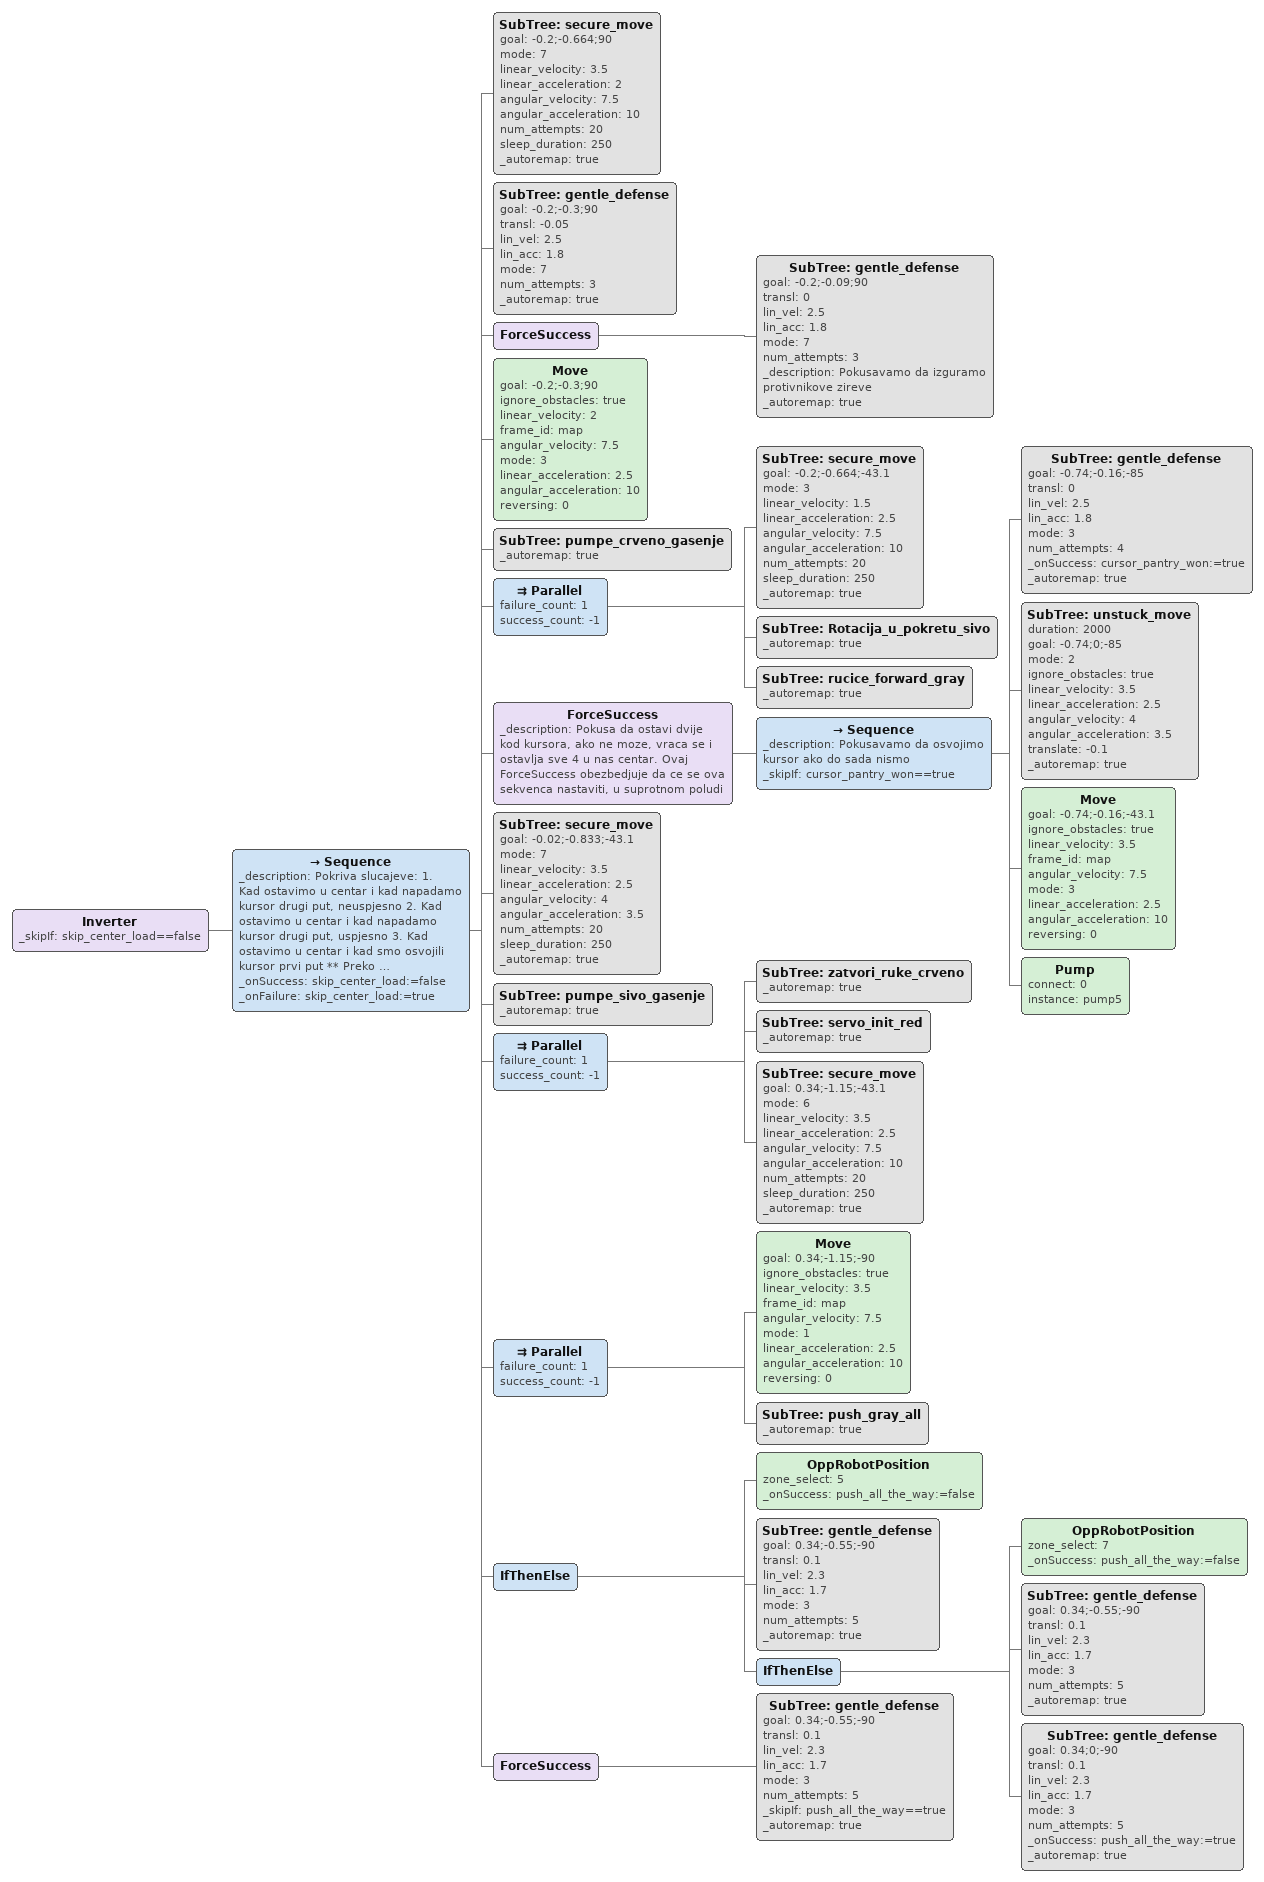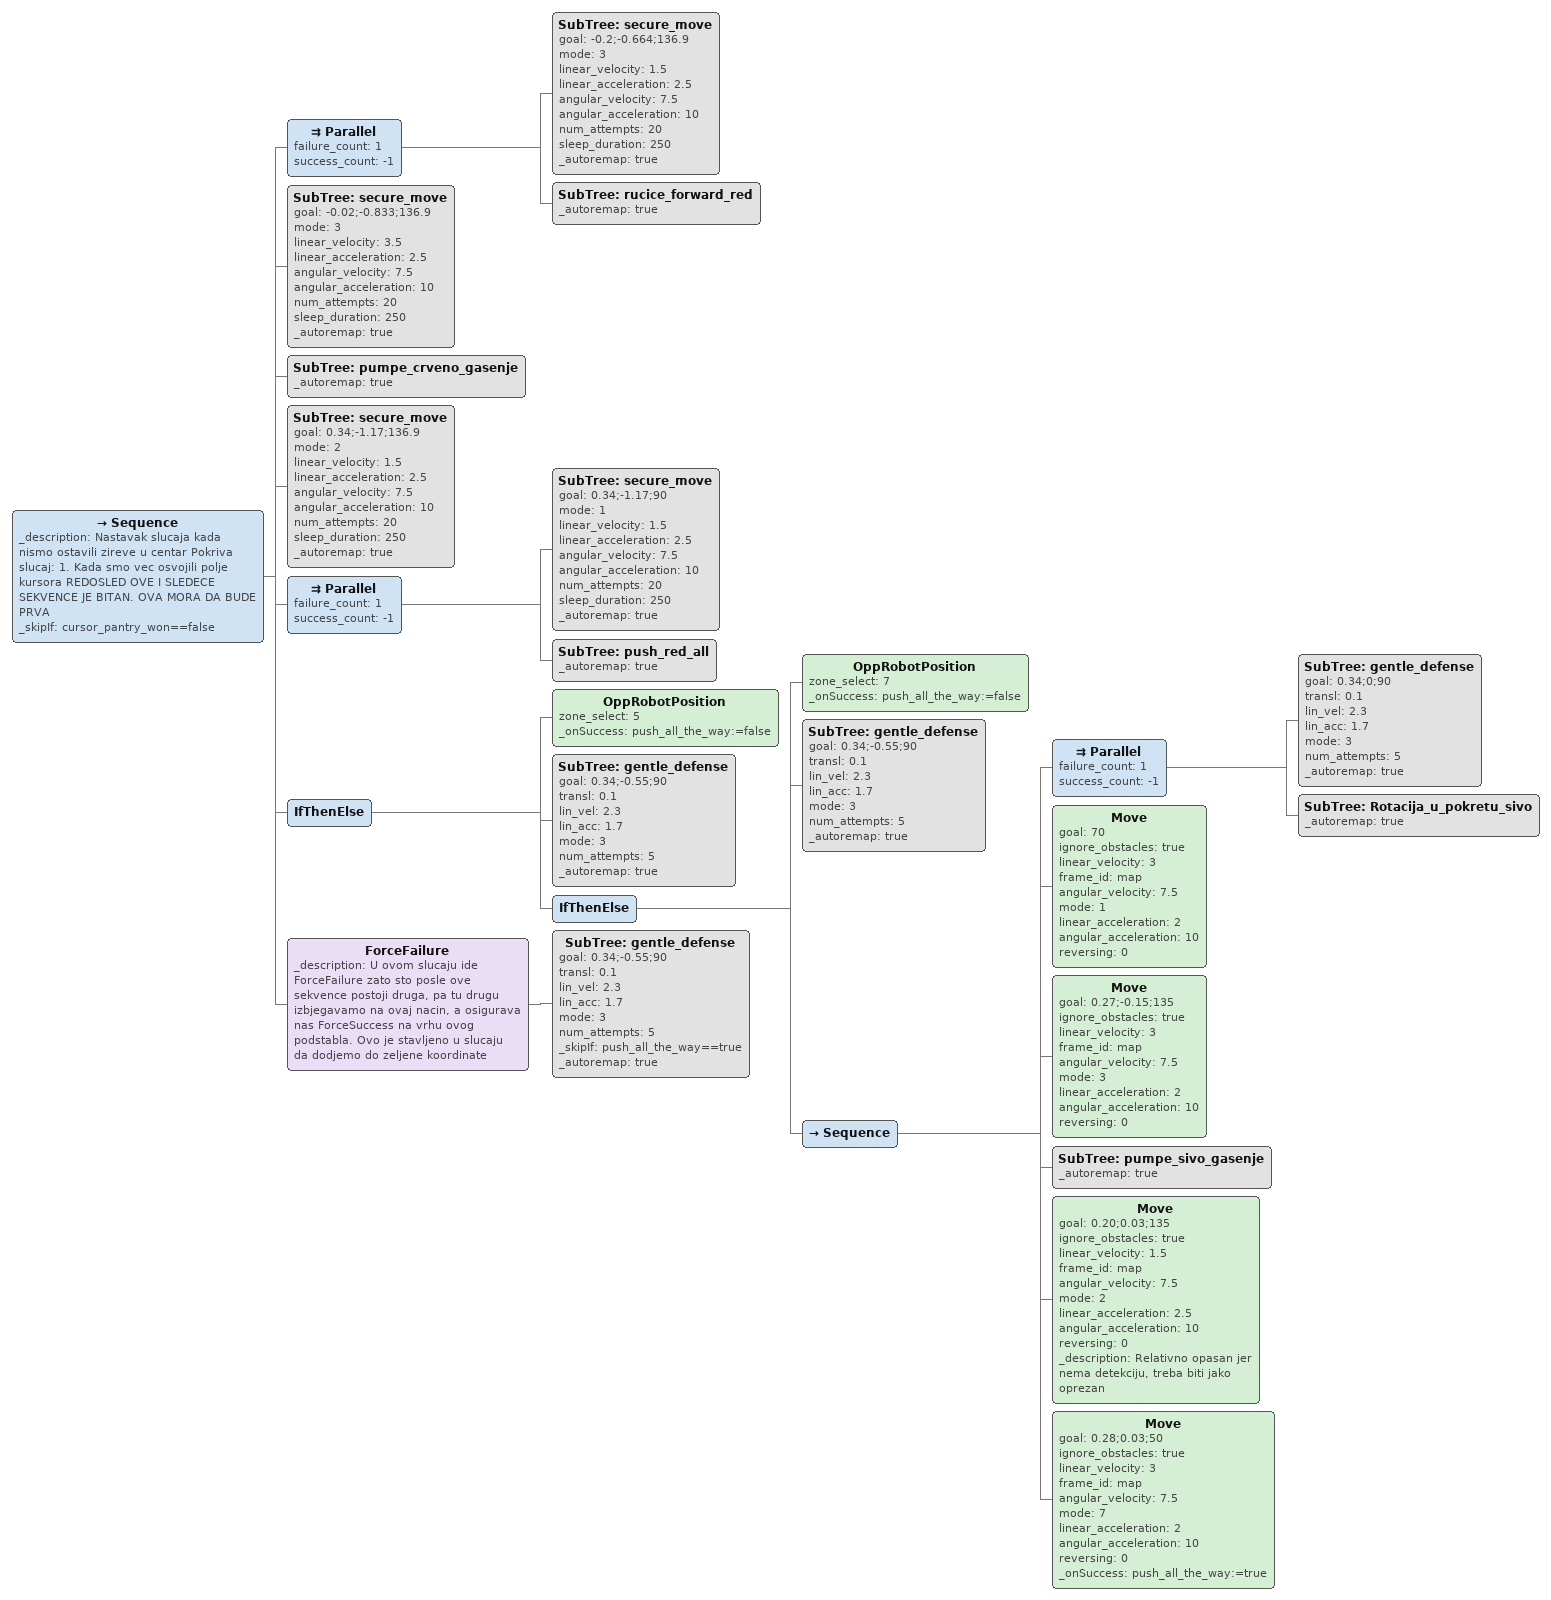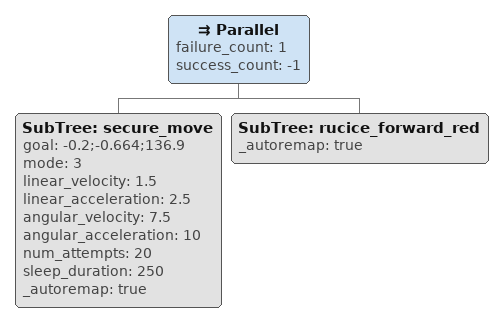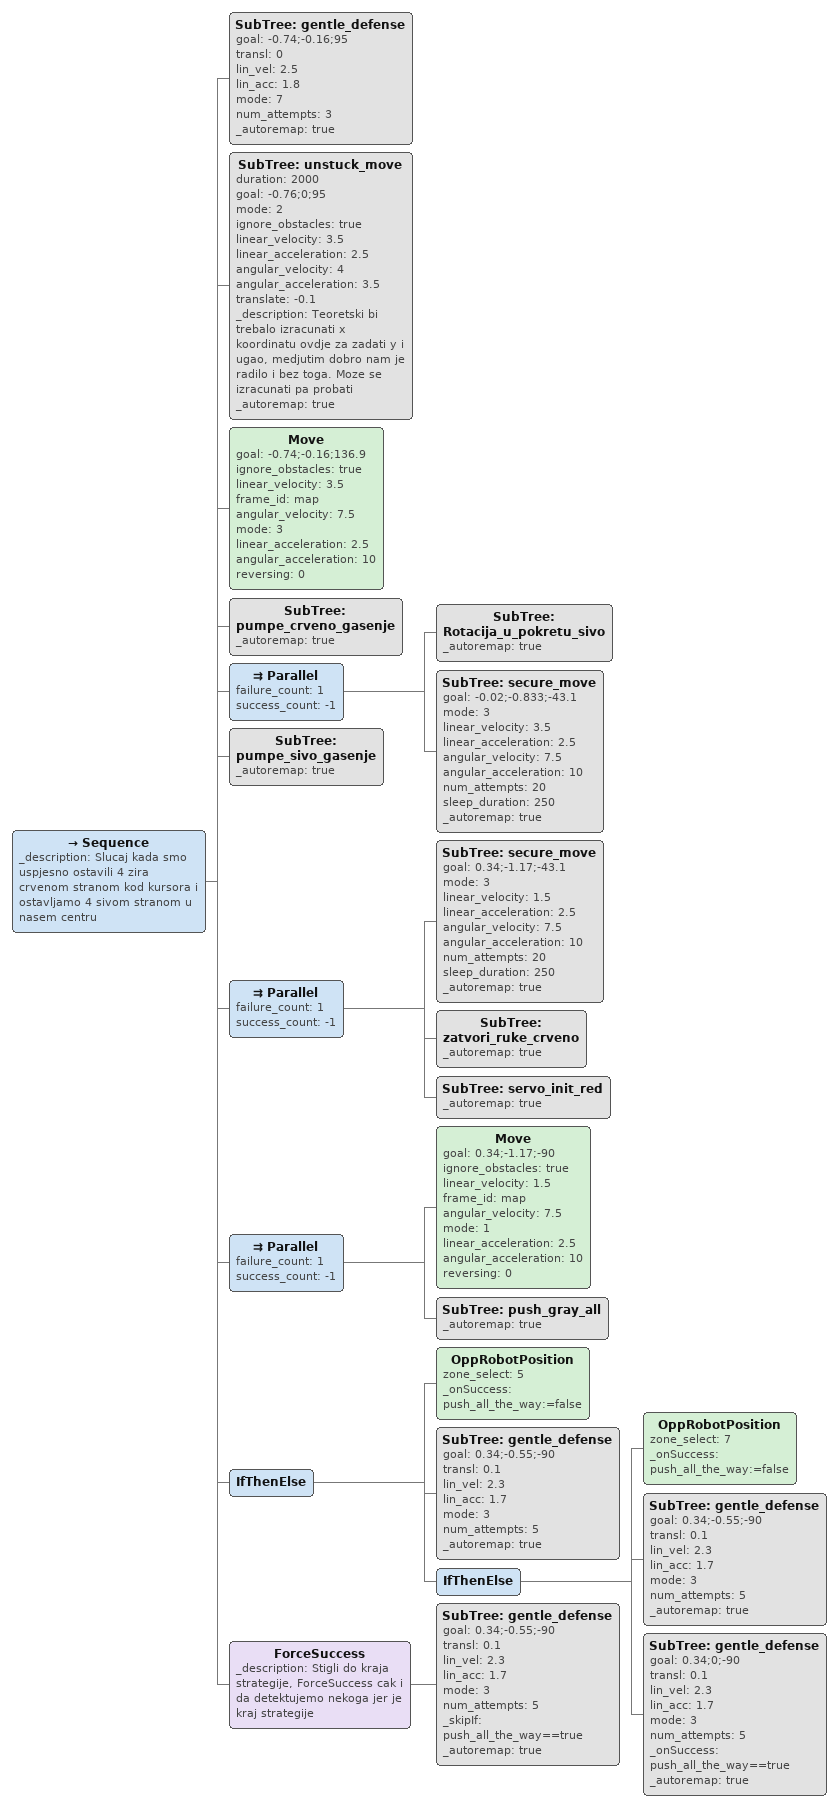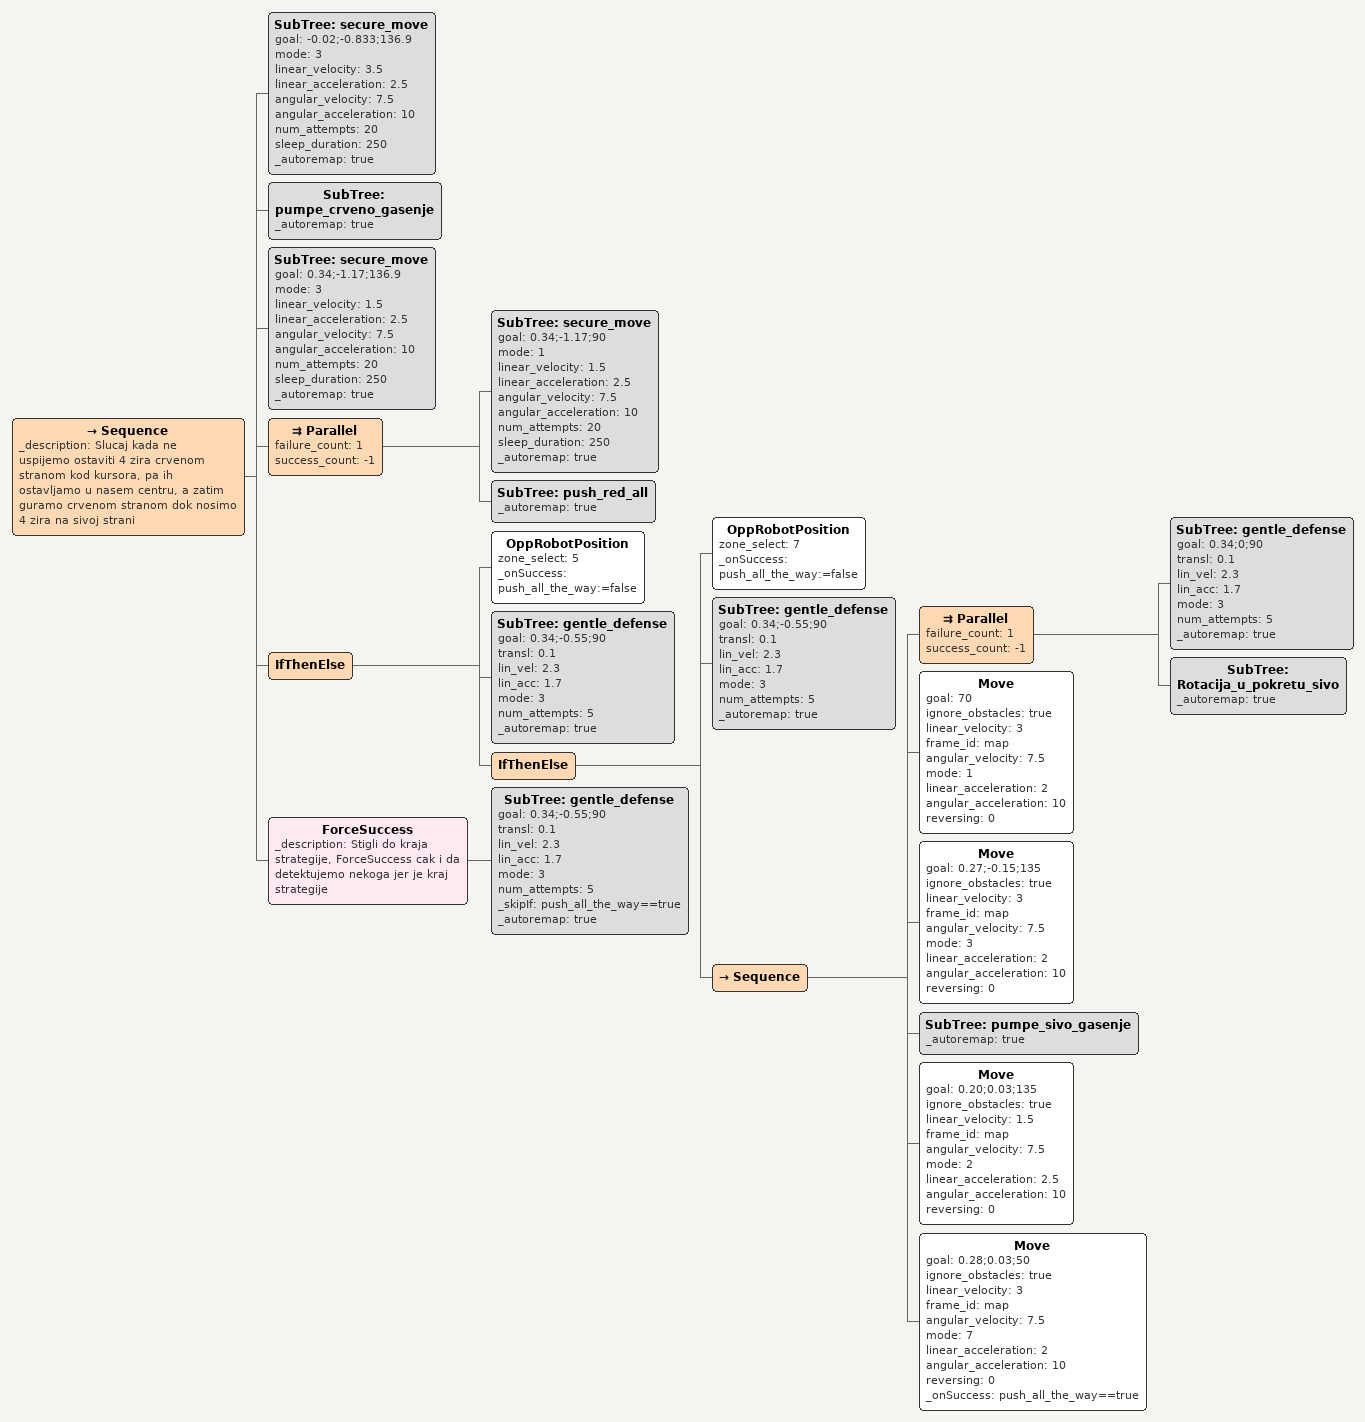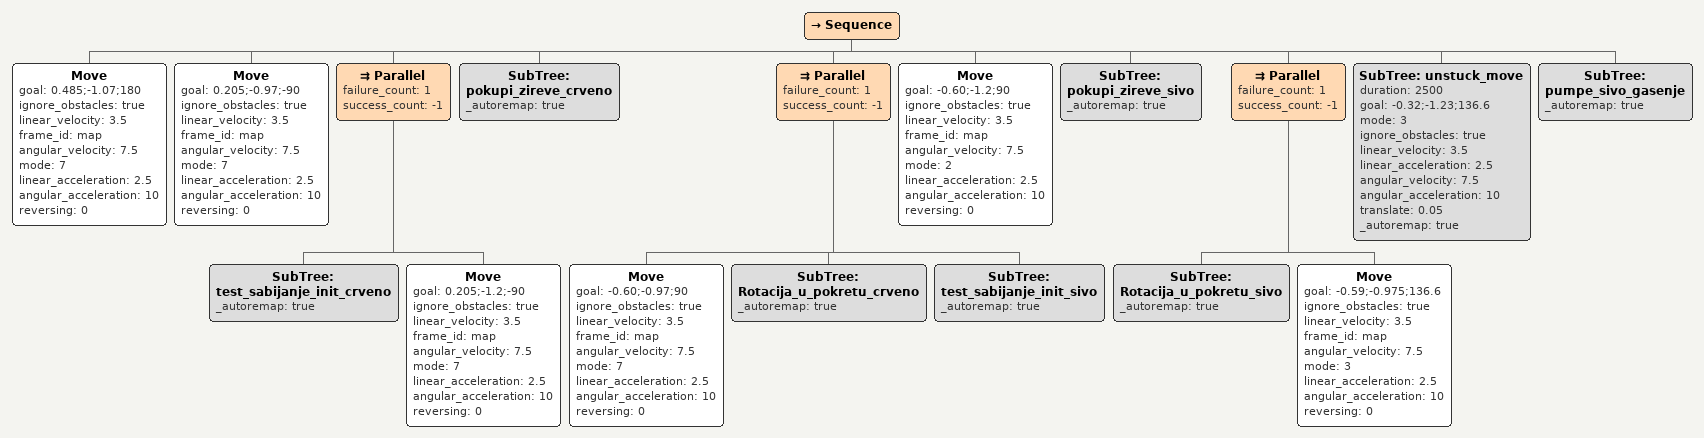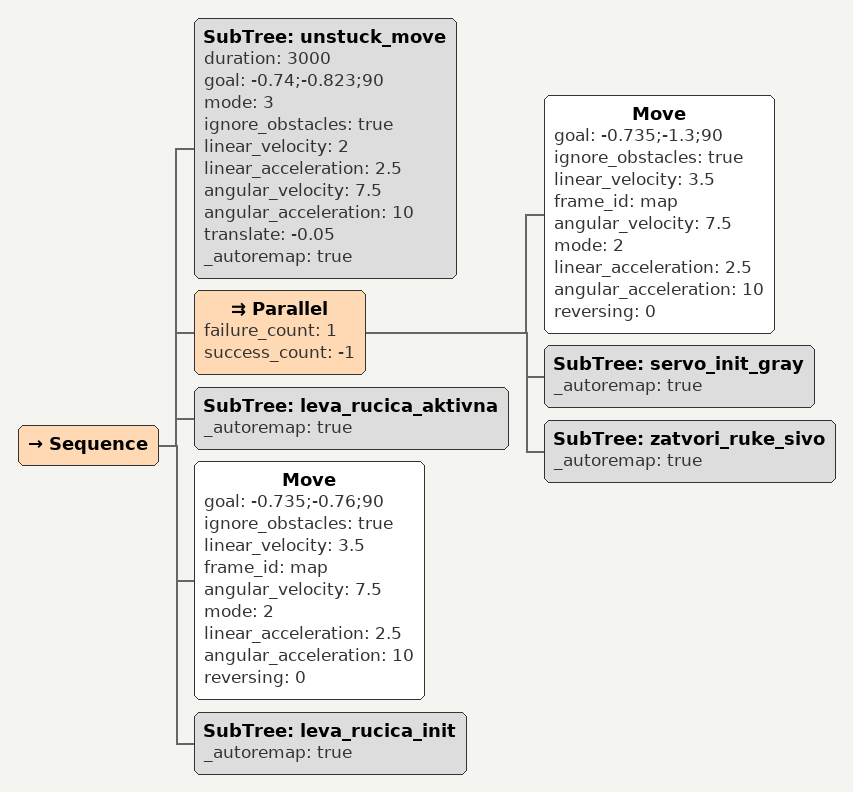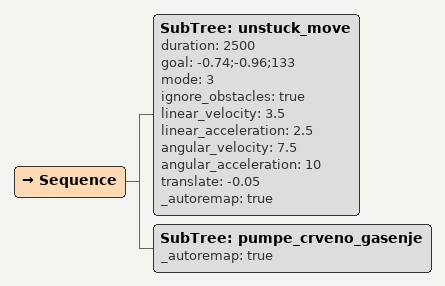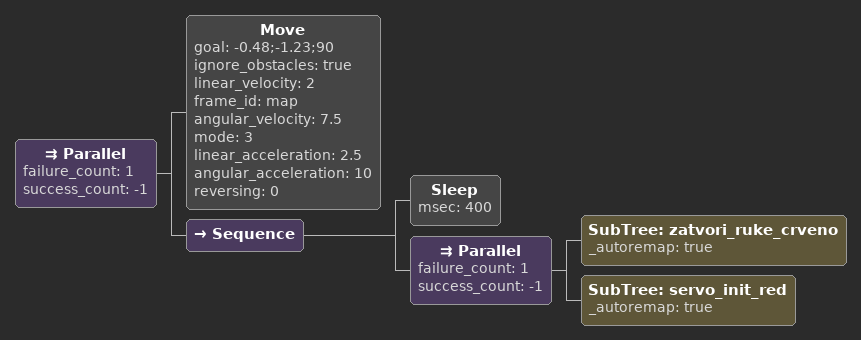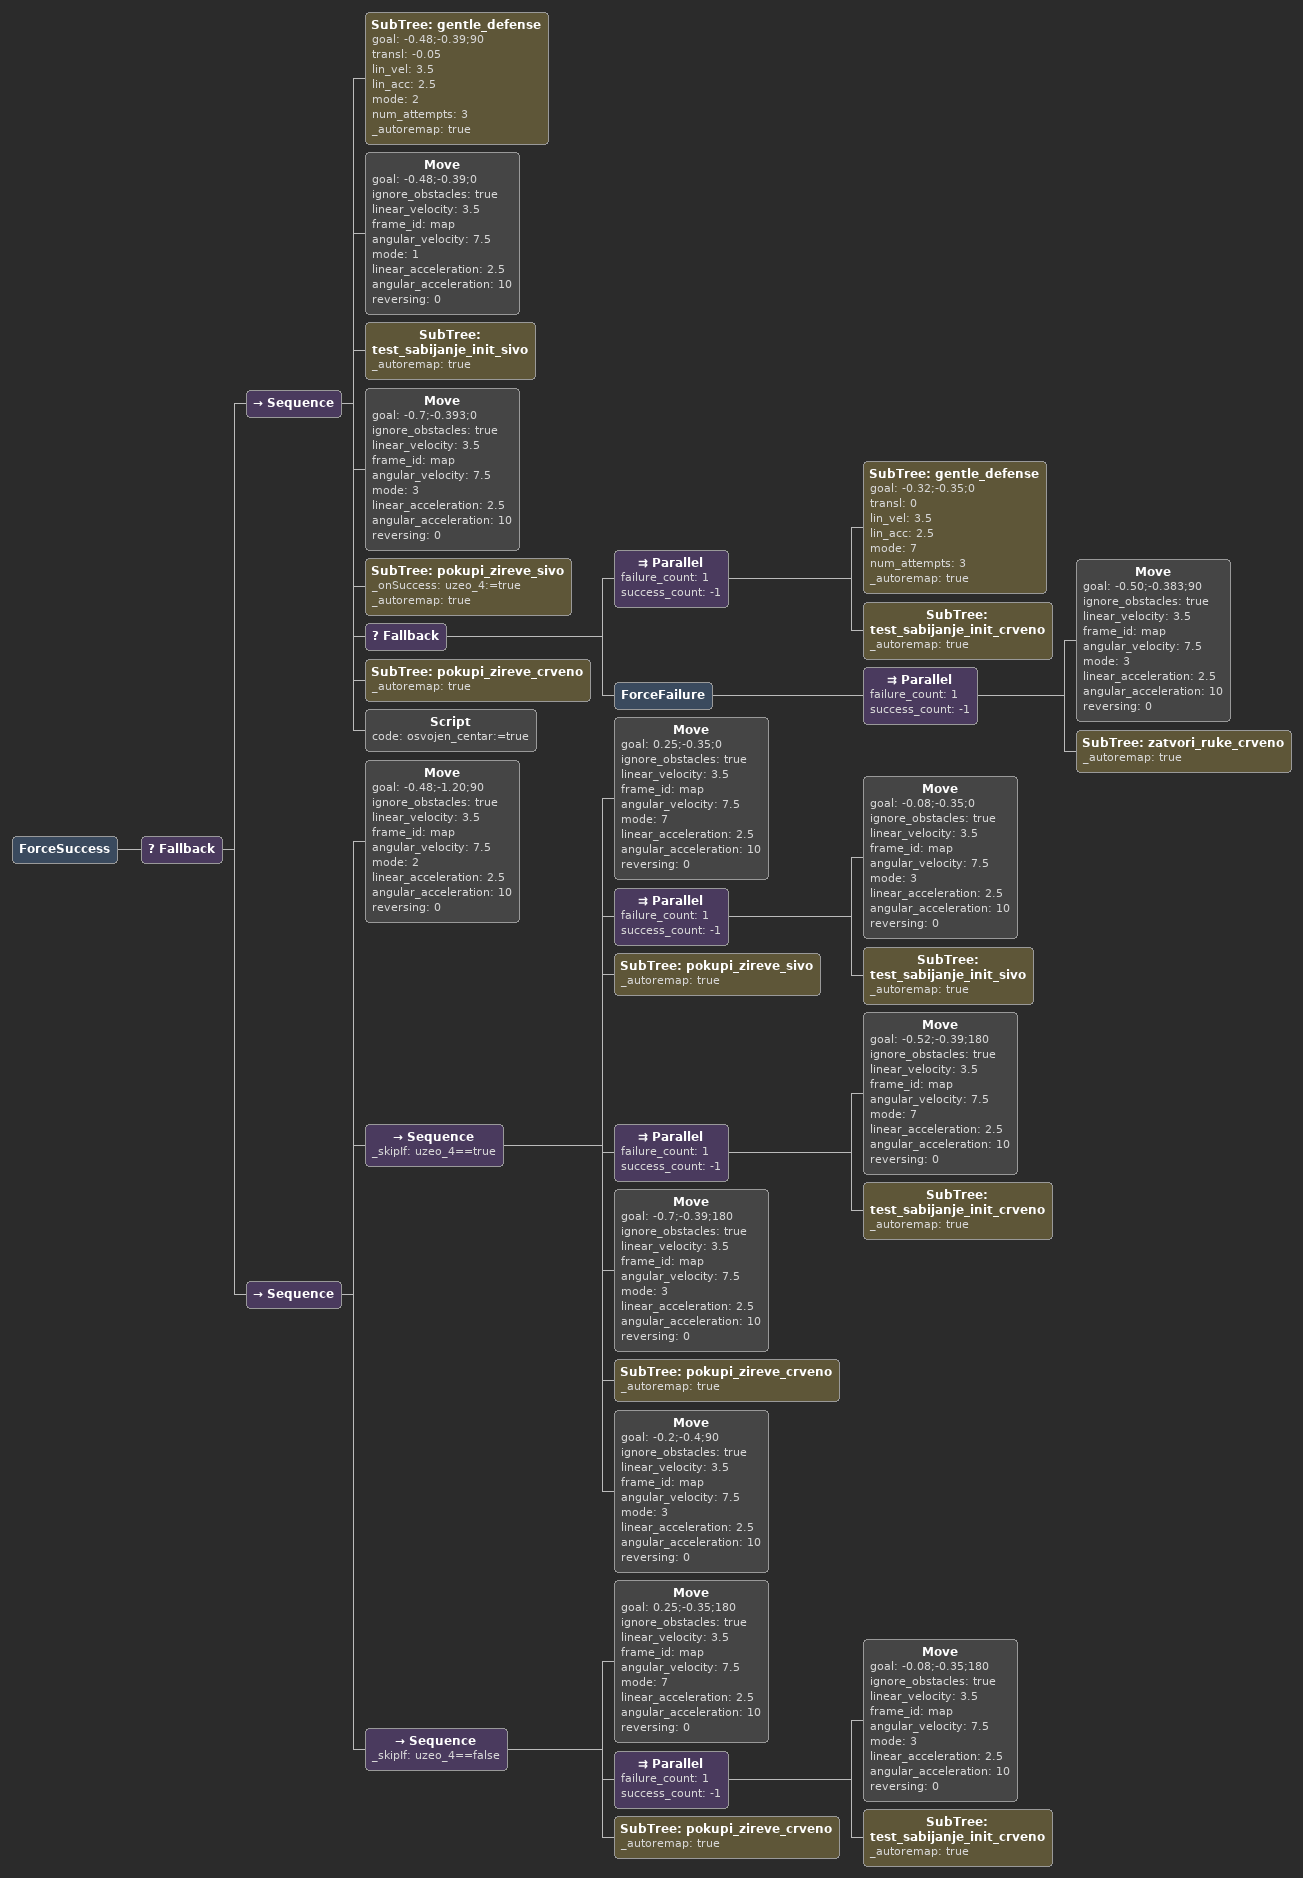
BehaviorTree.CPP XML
<Inverter _skipIf="skip_center_load==false">
            <Sequence _description="Pokriva slucajeve:
1. Kad ostavimo u centar i kad napadamo kursor drugi put, neuspjesno
2. Kad ostavimo u centar i kad napadamo kursor drugi put, uspjesno
3. Kad ostavimo u centar i kad smo osvojili kursor prvi put
** Preko gentle_defence se prebacujemo na slucajeve kad nismo ostavili u centar" _onSuccess="skip_center_load:=false" _onFailure="skip_center_load:=true">
              <SubTree ID="secure_move" goal="-0.2;-0.664;90" mode="7" linear_velocity="3.5" linear_acceleration="2" angular_velocity="7.5" angular_acceleration="10" num_attempts="20" sleep_duration="250" _autoremap="true"/>
              <SubTree ID="gentle_defense" goal="-0.2;-0.3;90" transl="-0.05" lin_vel="2.5" lin_acc="1.8" mode="7" num_attempts="3" _autoremap="true"/>
              <ForceSuccess>
                <SubTree ID="gentle_defense" goal="-0.2;-0.09;90" transl="0" lin_vel="2.5" lin_acc="1.8" mode="7" num_attempts="3" _description="Pokusavamo da izguramo protivnikove zireve" _autoremap="true"/>
              </ForceSuccess>
              <Move goal="-0.2;-0.3;90" ignore_obstacles="true" linear_velocity="2" frame_id="map" angular_velocity="7.5" mode="3" linear_acceleration="2.5" angular_acceleration="10" reversing="0"/>
              <SubTree ID="pumpe_crveno_gasenje" _autoremap="true"/>
              <Parallel failure_count="1" success_count="-1">
                <SubTree ID="secure_move" goal="-0.2;-0.664;-43.1" mode="3" linear_velocity="1.5" linear_acceleration="2.5" angular_velocity="7.5" angular_acceleration="10" num_attempts="20" sleep_duration="250" _autoremap="true"/>
                <SubTree ID="Rotacija_u_pokretu_sivo" _autoremap="true"/>
                <SubTree ID="rucice_forward_gray" _autoremap="true"/>
              </Parallel>
              <ForceSuccess _description="Pokusa da ostavi dvije kod kursora, ako ne moze, vraca se i ostavlja sve 4 u nas centar. Ovaj ForceSuccess obezbedjuje da ce se ova sekvenca nastaviti, u suprotnom poludi">
                <Sequence _description="Pokusavamo da osvojimo kursor ako do sada nismo" _skipIf="cursor_pantry_won==true">
                  <SubTree ID="gentle_defense" goal="-0.74;-0.16;-85" transl="0" lin_vel="2.5" lin_acc="1.8" mode="3" num_attempts="4" _onSuccess="cursor_pantry_won:=true" _autoremap="true"/>
                  <SubTree ID="unstuck_move" duration="2000" goal="-0.74;0;-85" mode="2" ignore_obstacles="true" linear_velocity="3.5" linear_acceleration="2.5" angular_velocity="4" angular_acceleration="3.5" translate="-0.1" _autoremap="true"/>
                  <Move goal="-0.74;-0.16;-43.1" ignore_obstacles="true" linear_velocity="3.5" frame_id="map" angular_velocity="7.5" mode="3" linear_acceleration="2.5" angular_acceleration="10" reversing="0"/>
                  <Pump connect="0" instance="pump5"/>
                </Sequence>
              </ForceSuccess>
              <SubTree ID="secure_move" goal="-0.02;-0.833;-43.1" mode="7" linear_velocity="3.5" linear_acceleration="2.5" angular_velocity="4" angular_acceleration="3.5" num_attempts="20" sleep_duration="250" _autoremap="true"/>
              <SubTree ID="pumpe_sivo_gasenje" _autoremap="true"/>
              <Parallel failure_count="1" success_count="-1">
                <SubTree ID="zatvori_ruke_crveno" _autoremap="true"/>
                <SubTree ID="servo_init_red" _autoremap="true"/>
                <SubTree ID="secure_move" goal="0.34;-1.15;-43.1" mode="6" linear_velocity="3.5" linear_acceleration="2.5" angular_velocity="7.5" angular_acceleration="10" num_attempts="20" sleep_duration="250" _autoremap="true"/>
              </Parallel>
              <Parallel failure_count="1" success_count="-1">
                <Move goal="0.34;-1.15;-90" ignore_obstacles="true" linear_velocity="3.5" frame_id="map" angular_velocity="7.5" mode="1" linear_acceleration="2.5" angular_acceleration="10" reversing="0"/>
                <SubTree ID="push_gray_all" _autoremap="true"/>
              </Parallel>
              <IfThenElse>
                <OppRobotPosition zone_select="5" _onSuccess="push_all_the_way:=false"/>
                <SubTree ID="gentle_defense" goal="0.34;-0.55;-90" transl="0.1" lin_vel="2.3" lin_acc="1.7" mode="3" num_attempts="5" _autoremap="true"/>
                <IfThenElse>
                  <OppRobotPosition zone_select="7" _onSuccess="push_all_the_way:=false"/>
                  <SubTree ID="gentle_defense" goal="0.34;-0.55;-90" transl="0.1" lin_vel="2.3" lin_acc="1.7" mode="3" num_attempts="5" _autoremap="true"/>
                  <SubTree ID="gentle_defense" goal="0.34;0;-90" transl="0.1" lin_vel="2.3" lin_acc="1.7" mode="3" num_attempts="5" _onSuccess="push_all_the_way:=true" _autoremap="true"/>
                </IfThenElse>
              </IfThenElse>
              <ForceSuccess>
                <SubTree ID="gentle_defense" goal="0.34;-0.55;-90" transl="0.1" lin_vel="2.3" lin_acc="1.7" mode="3" num_attempts="5" _skipIf="push_all_the_way==true" _autoremap="true"/>
              </ForceSuccess>
            </Sequence>
          </Inverter>

<Sequence _description="Nastavak slucaja kada nismo ostavili zireve u centar

Pokriva slucaj:
1. Kada smo vec osvojili polje kursora

REDOSLED OVE I SLEDECE SEKVENCE JE BITAN. OVA MORA DA BUDE PRVA" _skipIf="cursor_pantry_won==false">
              <Parallel failure_count="1" success_count="-1">
                <SubTree ID="secure_move" goal="-0.2;-0.664;136.9" mode="3" linear_velocity="1.5" linear_acceleration="2.5" angular_velocity="7.5" angular_acceleration="10" num_attempts="20" sleep_duration="250" _autoremap="true"/>
                <SubTree ID="rucice_forward_red" _autoremap="true"/>
              </Parallel>
              <SubTree ID="secure_move" goal="-0.02;-0.833;136.9" mode="3" linear_velocity="3.5" linear_acceleration="2.5" angular_velocity="7.5" angular_acceleration="10" num_attempts="20" sleep_duration="250" _autoremap="true"/>
              <SubTree ID="pumpe_crveno_gasenje" _autoremap="true"/>
              <SubTree ID="secure_move" goal="0.34;-1.17;136.9" mode="2" linear_velocity="1.5" linear_acceleration="2.5" angular_velocity="7.5" angular_acceleration="10" num_attempts="20" sleep_duration="250" _autoremap="true"/>
              <Parallel failure_count="1" success_count="-1">
                <SubTree ID="secure_move" goal="0.34;-1.17;90" mode="1" linear_velocity="1.5" linear_acceleration="2.5" angular_velocity="7.5" angular_acceleration="10" num_attempts="20" sleep_duration="250" _autoremap="true"/>
                <SubTree ID="push_red_all" _autoremap="true"/>
              </Parallel>
              <IfThenElse>
                <OppRobotPosition zone_select="5" _onSuccess="push_all_the_way:=false"/>
                <SubTree ID="gentle_defense" goal="0.34;-0.55;90" transl="0.1" lin_vel="2.3" lin_acc="1.7" mode="3" num_attempts="5" _autoremap="true"/>
                <IfThenElse>
                  <OppRobotPosition zone_select="7" _onSuccess="push_all_the_way:=false"/>
                  <SubTree ID="gentle_defense" goal="0.34;-0.55;90" transl="0.1" lin_vel="2.3" lin_acc="1.7" mode="3" num_attempts="5" _autoremap="true"/>
                  <Sequence>
                    <Parallel failure_count="1" success_count="-1">
                      <SubTree ID="gentle_defense" goal="0.34;0;90" transl="0.1" lin_vel="2.3" lin_acc="1.7" mode="3" num_attempts="5" _autoremap="true"/>
                      <SubTree ID="Rotacija_u_pokretu_sivo" _autoremap="true"/>
                    </Parallel>
                    <Move goal="70" ignore_obstacles="true" linear_velocity="3" frame_id="map" angular_velocity="7.5" mode="1" linear_acceleration="2" angular_acceleration="10" reversing="0"/>
                    <Move goal="0.27;-0.15;135" ignore_obstacles="true" linear_velocity="3" frame_id="map" angular_velocity="7.5" mode="3" linear_acceleration="2" angular_acceleration="10" reversing="0"/>
                    <SubTree ID="pumpe_sivo_gasenje" _autoremap="true"/>
                    <Move goal="0.20;0.03;135" ignore_obstacles="true" linear_velocity="1.5" frame_id="map" angular_velocity="7.5" mode="2" linear_acceleration="2.5" angular_acceleration="10" reversing="0" _description="Relativno opasan jer nema detekciju, treba biti jako oprezan"/>
                    <Move goal="0.28;0.03;50" ignore_obstacles="true" linear_velocity="3" frame_id="map" angular_velocity="7.5" mode="7" linear_acceleration="2" angular_acceleration="10" reversing="0" _onSuccess="push_all_the_way:=true"/>
                  </Sequence>
                </IfThenElse>
              </IfThenElse>
              <ForceFailure _description="U ovom slucaju ide ForceFailure zato sto posle ove sekvence postoji druga, pa tu drugu izbjegavamo na ovaj nacin, a osigurava nas ForceSuccess na vrhu ovog podstabla. Ovo je stavljeno u slucaju da dodjemo do zeljene koordinate">
                <SubTree ID="gentle_defense" goal="0.34;-0.55;90" transl="0.1" lin_vel="2.3" lin_acc="1.7" mode="3" num_attempts="5" _skipIf="push_all_the_way==true" _autoremap="true"/>
              </ForceFailure>
            </Sequence>

<Parallel failure_count="1" success_count="-1">
  <SubTree ID="secure_move" goal="-0.2;-0.664;136.9" mode="3" linear_velocity="1.5" linear_acceleration="2.5" angular_velocity="7.5" angular_acceleration="10" num_attempts="20" sleep_duration="250" _autoremap="true"/>
  <SubTree ID="rucice_forward_red" _autoremap="true"/>
</Parallel>

<Sequence _description="Slucaj kada smo uspjesno ostavili 4 zira crvenom stranom kod kursora i ostavljamo 4 sivom stranom u nasem centru">
  <SubTree ID="gentle_defense" goal="-0.74;-0.16;95" transl="0" lin_vel="2.5" lin_acc="1.8" mode="7" num_attempts="3" _autoremap="true"/>
  <SubTree ID="unstuck_move" duration="2000" goal="-0.76;0;95" mode="2" ignore_obstacles="true" linear_velocity="3.5" linear_acceleration="2.5" angular_velocity="4" angular_acceleration="3.5" translate="-0.1" _description="Teoretski bi trebalo izracunati x koordinatu ovdje za zadati y i ugao, medjutim dobro nam je radilo i bez toga. Moze se izracunati pa probati" _autoremap="true"/>
  <Move goal="-0.74;-0.16;136.9" ignore_obstacles="true" linear_velocity="3.5" frame_id="map" angular_velocity="7.5" mode="3" linear_acceleration="2.5" angular_acceleration="10" reversing="0"/>
  <SubTree ID="pumpe_crveno_gasenje" _autoremap="true"/>
  <Parallel failure_count="1" success_count="-1">
    <SubTree ID="Rotacija_u_pokretu_sivo" _autoremap="true"/>
    <SubTree ID="secure_move" goal="-0.02;-0.833;-43.1" mode="3" linear_velocity="3.5" linear_acceleration="2.5" angular_velocity="7.5" angular_acceleration="10" num_attempts="20" sleep_duration="250" _autoremap="true"/>
  </Parallel>
  <SubTree ID="pumpe_sivo_gasenje" _autoremap="true"/>
  <Parallel failure_count="1" success_count="-1">
    <SubTree ID="secure_move" goal="0.34;-1.17;-43.1" mode="3" linear_velocity="1.5" linear_acceleration="2.5" angular_velocity="7.5" angular_acceleration="10" num_attempts="20" sleep_duration="250" _autoremap="true"/>
    <SubTree ID="zatvori_ruke_crveno" _autoremap="true"/>
    <SubTree ID="servo_init_red" _autoremap="true"/>
  </Parallel>
  <Parallel failure_count="1" success_count="-1">
    <Move goal="0.34;-1.17;-90" ignore_obstacles="true" linear_velocity="1.5" frame_id="map" angular_velocity="7.5" mode="1" linear_acceleration="2.5" angular_acceleration="10" reversing="0"/>
    <SubTree ID="push_gray_all" _autoremap="true"/>
  </Parallel>
  <IfThenElse>
    <OppRobotPosition zone_select="5" _onSuccess="push_all_the_way:=false"/>
    <SubTree ID="gentle_defense" goal="0.34;-0.55;-90" transl="0.1" lin_vel="2.3" lin_acc="1.7" mode="3" num_attempts="5" _autoremap="true"/>
    <IfThenElse>
      <OppRobotPosition zone_select="7" _onSuccess="push_all_the_way:=false"/>
      <SubTree ID="gentle_defense" goal="0.34;-0.55;-90" transl="0.1" lin_vel="2.3" lin_acc="1.7" mode="3" num_attempts="5" _autoremap="true"/>
      <SubTree ID="gentle_defense" goal="0.34;0;-90" transl="0.1" lin_vel="2.3" lin_acc="1.7" mode="3" num_attempts="5" _onSuccess="push_all_the_way==true" _autoremap="true"/>
    </IfThenElse>
  </IfThenElse>
  <ForceSuccess _description="Stigli do kraja strategije, ForceSuccess cak i da detektujemo nekoga jer je kraj strategije">
    <SubTree ID="gentle_defense" goal="0.34;-0.55;-90" transl="0.1" lin_vel="2.3" lin_acc="1.7" mode="3" num_attempts="5" _skipIf="push_all_the_way==true" _autoremap="true"/>
  </ForceSuccess>
</Sequence>

<Sequence _description="Slucaj kada ne uspijemo ostaviti 4 zira crvenom stranom kod kursora, pa ih ostavljamo u nasem centru, a zatim guramo crvenom stranom dok nosimo 4 zira na sivoj strani">
  <SubTree ID="secure_move" goal="-0.02;-0.833;136.9" mode="3" linear_velocity="3.5" linear_acceleration="2.5" angular_velocity="7.5" angular_acceleration="10" num_attempts="20" sleep_duration="250" _autoremap="true"/>
  <SubTree ID="pumpe_crveno_gasenje" _autoremap="true"/>
  <SubTree ID="secure_move" goal="0.34;-1.17;136.9" mode="3" linear_velocity="1.5" linear_acceleration="2.5" angular_velocity="7.5" angular_acceleration="10" num_attempts="20" sleep_duration="250" _autoremap="true"/>
  <Parallel failure_count="1" success_count="-1">
    <SubTree ID="secure_move" goal="0.34;-1.17;90" mode="1" linear_velocity="1.5" linear_acceleration="2.5" angular_velocity="7.5" angular_acceleration="10" num_attempts="20" sleep_duration="250" _autoremap="true"/>
    <SubTree ID="push_red_all" _autoremap="true"/>
  </Parallel>
  <IfThenElse>
    <OppRobotPosition zone_select="5" _onSuccess="push_all_the_way:=false"/>
    <SubTree ID="gentle_defense" goal="0.34;-0.55;90" transl="0.1" lin_vel="2.3" lin_acc="1.7" mode="3" num_attempts="5" _autoremap="true"/>
    <IfThenElse>
      <OppRobotPosition zone_select="7" _onSuccess="push_all_the_way:=false"/>
      <SubTree ID="gentle_defense" goal="0.34;-0.55;90" transl="0.1" lin_vel="2.3" lin_acc="1.7" mode="3" num_attempts="5" _autoremap="true"/>
      <Sequence>
        <Parallel failure_count="1" success_count="-1">
          <SubTree ID="gentle_defense" goal="0.34;0;90" transl="0.1" lin_vel="2.3" lin_acc="1.7" mode="3" num_attempts="5" _autoremap="true"/>
          <SubTree ID="Rotacija_u_pokretu_sivo" _autoremap="true"/>
        </Parallel>
        <Move goal="70" ignore_obstacles="true" linear_velocity="3" frame_id="map" angular_velocity="7.5" mode="1" linear_acceleration="2" angular_acceleration="10" reversing="0"/>
        <Move goal="0.27;-0.15;135" ignore_obstacles="true" linear_velocity="3" frame_id="map" angular_velocity="7.5" mode="3" linear_acceleration="2" angular_acceleration="10" reversing="0"/>
        <SubTree ID="pumpe_sivo_gasenje" _autoremap="true"/>
        <Move goal="0.20;0.03;135" ignore_obstacles="true" linear_velocity="1.5" frame_id="map" angular_velocity="7.5" mode="2" linear_acceleration="2.5" angular_acceleration="10" reversing="0"/>
        <Move goal="0.28;0.03;50" ignore_obstacles="true" linear_velocity="3" frame_id="map" angular_velocity="7.5" mode="7" linear_acceleration="2" angular_acceleration="10" reversing="0" _onSuccess="push_all_the_way==true"/>
      </Sequence>
    </IfThenElse>
  </IfThenElse>
  <ForceSuccess _description="Stigli do kraja strategije, ForceSuccess cak i da detektujemo nekoga jer je kraj strategije">
    <SubTree ID="gentle_defense" goal="0.34;-0.55;90" transl="0.1" lin_vel="2.3" lin_acc="1.7" mode="3" num_attempts="5" _skipIf="push_all_the_way==true" _autoremap="true"/>
  </ForceSuccess>
</Sequence>

<Sequence>
  <Move goal="0.485;-1.07;180" ignore_obstacles="true" linear_velocity="3.5" frame_id="map" angular_velocity="7.5" mode="7" linear_acceleration="2.5" angular_acceleration="10" reversing="0"/>
  <Move goal="0.205;-0.97;-90" ignore_obstacles="true" linear_velocity="3.5" frame_id="map" angular_velocity="7.5" mode="7" linear_acceleration="2.5" angular_acceleration="10" reversing="0"/>
  <Parallel failure_count="1" success_count="-1">
    <SubTree ID="test_sabijanje_init_crveno" _autoremap="true"/>
    <Move goal="0.205;-1.2;-90" ignore_obstacles="true" linear_velocity="3.5" frame_id="map" angular_velocity="7.5" mode="7" linear_acceleration="2.5" angular_acceleration="10" reversing="0"/>
  </Parallel>
  <SubTree ID="pokupi_zireve_crveno" _autoremap="true"/>
  <Parallel failure_count="1" success_count="-1">
    <Move goal="-0.60;-0.97;90" ignore_obstacles="true" linear_velocity="3.5" frame_id="map" angular_velocity="7.5" mode="7" linear_acceleration="2.5" angular_acceleration="10" reversing="0"/>
    <SubTree ID="Rotacija_u_pokretu_crveno" _autoremap="true"/>
    <SubTree ID="test_sabijanje_init_sivo" _autoremap="true"/>
  </Parallel>
  <Move goal="-0.60;-1.2;90" ignore_obstacles="true" linear_velocity="3.5" frame_id="map" angular_velocity="7.5" mode="2" linear_acceleration="2.5" angular_acceleration="10" reversing="0"/>
  <SubTree ID="pokupi_zireve_sivo" _autoremap="true"/>
  <Parallel failure_count="1" success_count="-1">
    <SubTree ID="Rotacija_u_pokretu_sivo" _autoremap="true"/>
    <Move goal="-0.59;-0.975;136.6" ignore_obstacles="true" linear_velocity="3.5" frame_id="map" angular_velocity="7.5" mode="3" linear_acceleration="2.5" angular_acceleration="10" reversing="0"/>
  </Parallel>
  <SubTree ID="unstuck_move" duration="2500" goal="-0.32;-1.23;136.6" mode="3" ignore_obstacles="true" linear_velocity="3.5" linear_acceleration="2.5" angular_velocity="7.5" angular_acceleration="10" translate="0.05" _autoremap="true"/>
  <SubTree ID="pumpe_sivo_gasenje" _autoremap="true"/>
</Sequence>

<Sequence>
  <SubTree ID="unstuck_move" duration="3000" goal="-0.74;-0.823;90" mode="3" ignore_obstacles="true" linear_velocity="2" linear_acceleration="2.5" angular_velocity="7.5" angular_acceleration="10" translate="-0.05" _autoremap="true"/>
  <Parallel failure_count="1" success_count="-1">
    <Move goal="-0.735;-1.3;90" ignore_obstacles="true" linear_velocity="3.5" frame_id="map" angular_velocity="7.5" mode="2" linear_acceleration="2.5" angular_acceleration="10" reversing="0"/>
    <SubTree ID="servo_init_gray" _autoremap="true"/>
    <SubTree ID="zatvori_ruke_sivo" _autoremap="true"/>
  </Parallel>
  <SubTree ID="leva_rucica_aktivna" _autoremap="true"/>
  <Move goal="-0.735;-0.76;90" ignore_obstacles="true" linear_velocity="3.5" frame_id="map" angular_velocity="7.5" mode="2" linear_acceleration="2.5" angular_acceleration="10" reversing="0"/>
  <SubTree ID="leva_rucica_init" _autoremap="true"/>
</Sequence>

<Sequence>
  <SubTree ID="unstuck_move" duration="2500" goal="-0.74;-0.96;133" mode="3" ignore_obstacles="true" linear_velocity="3.5" linear_acceleration="2.5" angular_velocity="7.5" angular_acceleration="10" translate="-0.05" _autoremap="true"/>
  <SubTree ID="pumpe_crveno_gasenje" _autoremap="true"/>
</Sequence>

<Parallel failure_count="1" success_count="-1">
  <Move goal="-0.48;-1.23;90" ignore_obstacles="true" linear_velocity="2" frame_id="map" angular_velocity="7.5" mode="3" linear_acceleration="2.5" angular_acceleration="10" reversing="0"/>
  <Sequence>
    <Sleep msec="400"/>
    <Parallel failure_count="1" success_count="-1">
      <SubTree ID="zatvori_ruke_crveno" _autoremap="true"/>
      <SubTree ID="servo_init_red" _autoremap="true"/>
    </Parallel>
  </Sequence>
</Parallel>

<ForceSuccess>
  <Fallback>
    <Sequence>
      <SubTree ID="gentle_defense" goal="-0.48;-0.39;90" transl="-0.05" lin_vel="3.5" lin_acc="2.5" mode="2" num_attempts="3" _autoremap="true"/>
      <Move goal="-0.48;-0.39;0" ignore_obstacles="true" linear_velocity="3.5" frame_id="map" angular_velocity="7.5" mode="1" linear_acceleration="2.5" angular_acceleration="10" reversing="0"/>
      <SubTree ID="test_sabijanje_init_sivo" _autoremap="true"/>
      <Move goal="-0.7;-0.393;0" ignore_obstacles="true" linear_velocity="3.5" frame_id="map" angular_velocity="7.5" mode="3" linear_acceleration="2.5" angular_acceleration="10" reversing="0"/>
      <SubTree ID="pokupi_zireve_sivo" _onSuccess="uzeo_4:=true" _autoremap="true"/>
      <Fallback>
        <Parallel failure_count="1" success_count="-1">
          <SubTree ID="gentle_defense" goal="-0.32;-0.35;0" transl="0" lin_vel="3.5" lin_acc="2.5" mode="7" num_attempts="3" _autoremap="true"/>
          <SubTree ID="test_sabijanje_init_crveno" _autoremap="true"/>
        </Parallel>
        <ForceFailure>
          <Parallel failure_count="1" success_count="-1">
            <Move goal="-0.50;-0.383;90" ignore_obstacles="true" linear_velocity="3.5" frame_id="map" angular_velocity="7.5" mode="3" linear_acceleration="2.5" angular_acceleration="10" reversing="0"/>
            <SubTree ID="zatvori_ruke_crveno" _autoremap="true"/>
          </Parallel>
        </ForceFailure>
      </Fallback>
      <SubTree ID="pokupi_zireve_crveno" _autoremap="true"/>
      <Script code="osvojen_centar:=true"/>
    </Sequence>
    <Sequence>
      <Move goal="-0.48;-1.20;90" ignore_obstacles="true" linear_velocity="3.5" frame_id="map" angular_velocity="7.5" mode="2" linear_acceleration="2.5" angular_acceleration="10" reversing="0"/>
      <Sequence _skipIf="uzeo_4==true">
        <Move goal="0.25;-0.35;0" ignore_obstacles="true" linear_velocity="3.5" frame_id="map" angular_velocity="7.5" mode="7" linear_acceleration="2.5" angular_acceleration="10" reversing="0"/>
        <Parallel failure_count="1" success_count="-1">
          <Move goal="-0.08;-0.35;0" ignore_obstacles="true" linear_velocity="3.5" frame_id="map" angular_velocity="7.5" mode="3" linear_acceleration="2.5" angular_acceleration="10" reversing="0"/>
          <SubTree ID="test_sabijanje_init_sivo" _autoremap="true"/>
        </Parallel>
        <SubTree ID="pokupi_zireve_sivo" _autoremap="true"/>
        <Parallel failure_count="1" success_count="-1">
          <Move goal="-0.52;-0.39;180" ignore_obstacles="true" linear_velocity="3.5" frame_id="map" angular_velocity="7.5" mode="7" linear_acceleration="2.5" angular_acceleration="10" reversing="0"/>
          <SubTree ID="test_sabijanje_init_crveno" _autoremap="true"/>
        </Parallel>
        <Move goal="-0.7;-0.39;180" ignore_obstacles="true" linear_velocity="3.5" frame_id="map" angular_velocity="7.5" mode="3" linear_acceleration="2.5" angular_acceleration="10" reversing="0"/>
        <SubTree ID="pokupi_zireve_crveno" _autoremap="true"/>
        <Move goal="-0.2;-0.4;90" ignore_obstacles="true" linear_velocity="3.5" frame_id="map" angular_velocity="7.5" mode="3" linear_acceleration="2.5" angular_acceleration="10" reversing="0"/>
      </Sequence>
      <Sequence _skipIf="uzeo_4==false">
        <Move goal="0.25;-0.35;180" ignore_obstacles="true" linear_velocity="3.5" frame_id="map" angular_velocity="7.5" mode="7" linear_acceleration="2.5" angular_acceleration="10" reversing="0"/>
        <Parallel failure_count="1" success_count="-1">
          <Move goal="-0.08;-0.35;180" ignore_obstacles="true" linear_velocity="3.5" frame_id="map" angular_velocity="7.5" mode="3" linear_acceleration="2.5" angular_acceleration="10" reversing="0"/>
          <SubTree ID="test_sabijanje_init_crveno" _autoremap="true"/>
        </Parallel>
        <SubTree ID="pokupi_zireve_crveno" _autoremap="true"/>
      </Sequence>
    </Sequence>
  </Fallback>
</ForceSuccess>
